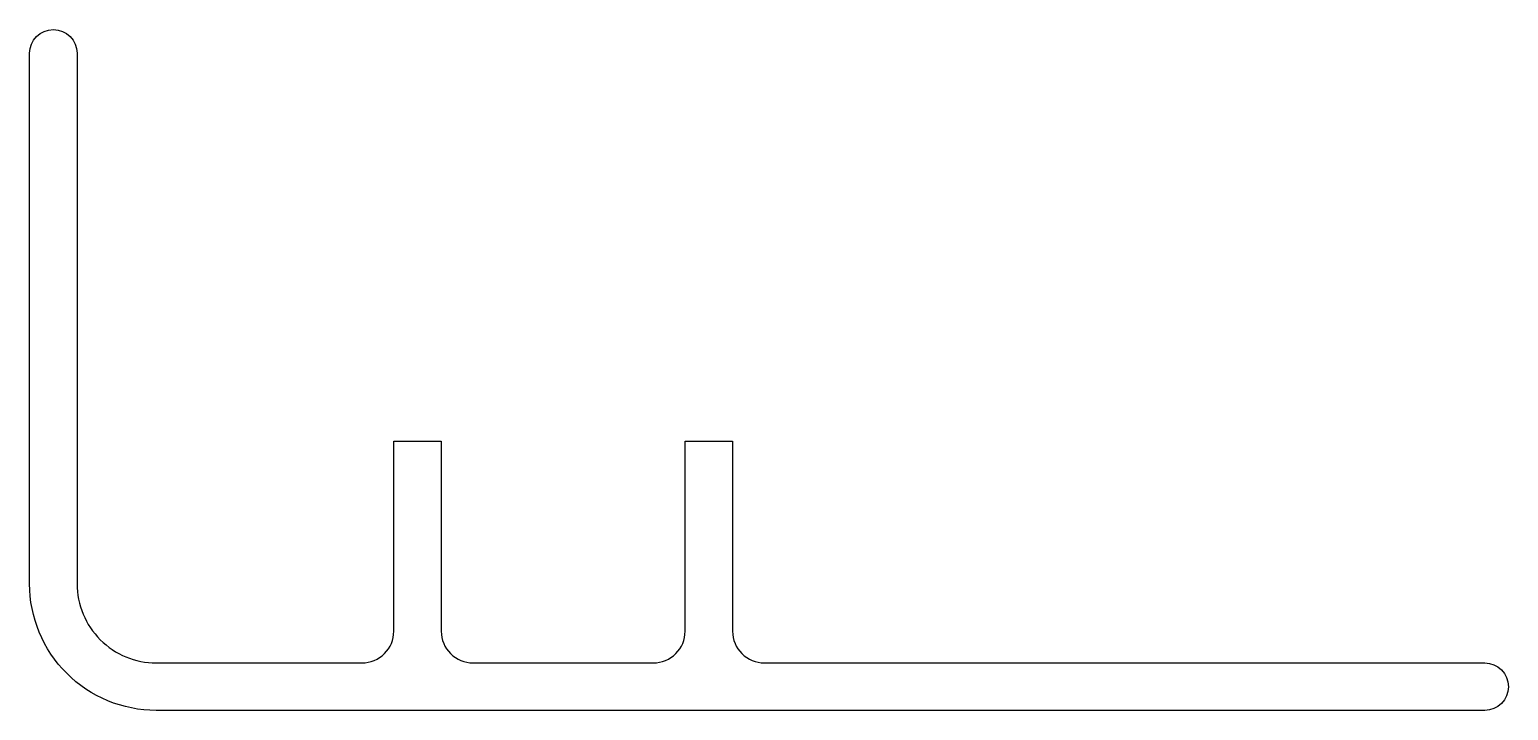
# Model space of a CAD drawing. Extents: x 150.2 to 196.9, y 226.1 to 247.6.
import ezdxf

# ---------------------------------------------------------------- set-up
doc = ezdxf.new("R2010")
doc.units = 0
doc.layers.get('0').update_dxf_attribs({"linetype": 'CONTINUOUS'})

msp = doc.modelspace()

# ---------------------------------------------------------------- linework, layer by layer
msp.add_lwpolyline([(161.749, 228.568), (161.749, 234.568), (163.249, 234.568), (163.249, 228.568, 0.414214), (164.249, 227.568), (169.949, 227.568, 0.414214), (170.949, 228.568), (170.949, 234.568), (172.449, 234.568), (172.449, 228.568, 0.414214), (173.449, 227.568), (196.199, 227.568, -1), (196.199, 226.068), (154.249, 226.068, -0.414214), (150.249, 230.068), (150.249, 246.818, -1), (151.749, 246.818), (151.749, 230.068, 0.414214), (154.249, 227.568), (160.749, 227.568, 0.414214)], format="xyb", close=True)

doc.saveas('drawing.dxf')
